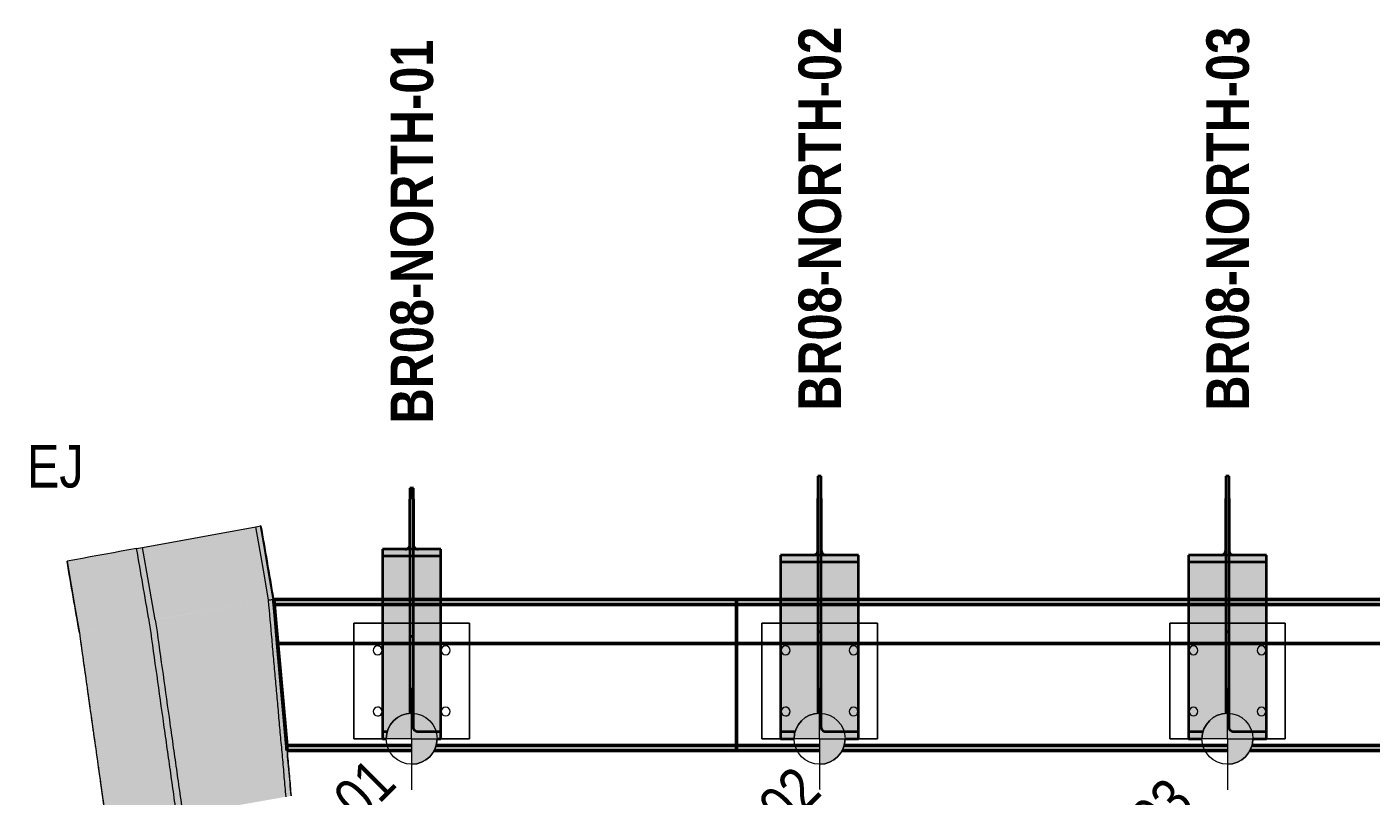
# Model space of a CAD drawing. Header units: metres. Extents: x 4 to 45, y -1 to 1222.
# Drawn here: x 8.365 to 12.319, y 1211.94 to 1214.203 of the extents above; entities that cross this region are included whole.
import ezdxf

# ---------------------------------------------------------------- set-up
doc = ezdxf.new("R2010")
doc.units = ezdxf.units.M
for name, color, linetype, lineweight in [('A-ANNO-NOTE', 7, 'Continuous', 9), ('A-FLOR', 7, 'Continuous', 50), ('A-GENM', 7, 'Continuous', 35), ('A-GENM-IDEN', 7, 'Continuous', 18), ('A-WALL', 7, 'Continuous', 50), ('G-ANNO-TEXT', 7, 'Continuous', 9), ('S-FNDN-IDEN', 7, 'Continuous', 18), ('S-FSTN', 7, 'Continuous', 18)]:
    doc.layers.add(name, color=color, linetype=linetype, lineweight=lineweight)
doc.styles.add('Arial Narrow_4', font='ARIALN.TTF', dxfattribs={"height": 0.125})
doc.styles.add('Arial Narrow_B_1', font='ARIALNB.TTF', dxfattribs={"height": 0.125})

# ---------------------------------------------------------------- blocks, each defined once
blk = doc.blocks.new('North_Wall - North_Wall-6845343-DRG-2873221 - NORTHERN SCREEN POST - PLAN')
at = {"layer": 'A-WALL'}
for p, q in [((200.8685, 1234.7241), (233.8422, 1237.6089)), ((233.8422, 1237.6088), (200.8685, 1234.724)), ((233.846, 1237.5942), (200.8698, 1234.7091)), ((233.8757, 1237.4813), (200.8798, 1234.5945)), ((233.8757, 1237.4812), (200.8798, 1234.5945)), ((199.5125, 1234.6054), (200.8685, 1234.7241)), ((199.5125, 1234.6054), (200.8685, 1234.724)), ((200.8685, 1234.7241), (200.8685, 1234.724)), ((200.8685, 1234.7241), (200.8698, 1234.7091)), ((200.8685, 1234.724), (200.8685, 1234.7241)), ((200.8685, 1234.7241), (200.8698, 1234.7091)), ((200.8685, 1234.724), (200.8798, 1234.5945)), ((200.8798, 1234.5945), (200.8685, 1234.724)), ((200.8698, 1234.7091), (199.5151, 1234.5906)), ((200.8698, 1234.7091), (200.906, 1234.2957)), ((200.8698, 1234.7091), (200.906, 1234.2957)), ((199.5353, 1234.4769), (199.5125, 1234.6054)), ((199.5125, 1234.6054), (199.5125, 1234.6054)), ((199.5151, 1234.5906), (199.5881, 1234.1804)), ((200.8798, 1234.5945), (199.5353, 1234.4769)), ((200.8798, 1234.5945), (199.5353, 1234.4769)), ((200.8798, 1234.5945), (200.8798, 1234.5945)), ((200.8798, 1234.5945), (200.9073, 1234.2807)), ((200.8798, 1234.5945), (200.8798, 1234.5945)), ((200.9073, 1234.2807), (200.8798, 1234.5945)), ((202.4171, 1234.4279), (203.5404, 1234.5262)), ((203.5417, 1234.5112), (202.4124, 1234.4124)), ((203.5417, 1234.5113), (202.4125, 1234.4125)), ((199.5353, 1234.4769), (199.5353, 1234.4769)), ((199.5907, 1234.1655), (199.5353, 1234.4769)), ((202.3464, 1234.4067), (201.2171, 1234.3079)), ((202.3464, 1234.4066), (201.2171, 1234.3078)), ((201.2217, 1234.3233), (202.3451, 1234.4216)), ((200.906, 1234.2957), (200.0263, 1234.2187)), ((200.906, 1234.2957), (201.1497, 1234.317)), ((200.906, 1234.2957), (200.9073, 1234.2808)), ((201.151, 1234.3021), (200.9073, 1234.2808)), ((201.151, 1234.302), (200.9073, 1234.2807)), ((200.9073, 1234.2808), (200.0217, 1234.2033)), ((200.9073, 1234.2807), (200.0217, 1234.2032)), ((200.9073, 1234.2807), (200.9073, 1234.2808)), ((200.9073, 1234.2808), (200.9073, 1234.2807)), ((199.9543, 1234.2124), (199.5881, 1234.1804)), ((199.9556, 1234.1975), (199.5907, 1234.1656)), ((199.9556, 1234.1974), (199.5907, 1234.1655)), ((199.5907, 1234.1656), (199.5907, 1234.1655))]:
    blk.add_line(p, q, dxfattribs=at)
at = {"layer": 'A-WALL', "flags": 128}
for points in [[(199.5125, 1234.6054), (199.5138, 1234.598), (199.5151, 1234.5906)], [(200.906, 1234.2957), (200.9066, 1234.2882), (200.9073, 1234.2808)], [(199.5881, 1234.1804), (199.5894, 1234.173), (199.5907, 1234.1656)]]:
    blk.add_lwpolyline(points, dxfattribs=at)
blk = doc.blocks.new('BR08_GEN_POST_0 - 610UB_BASE-8745540-DRG-2873221 - NORTHERN SCREEN POST - PLAN')
at = {"layer": 'A-GENM', "true_color": 0xc0c0c0}
for points in [[(0.005, 0.7066), (0.005, 0.7721), (-0.005, 0.7721), (-0.005, 0.7066)], [(0.019, 0.5402), (0.0159, 0.5406), (0.0129, 0.5416), (0.0103, 0.5432), (0.0081, 0.5453), (0.0064, 0.5478), (0.0054, 0.5506), (0.005, 0.5536), (0.005, 0.7066), (-0.005, 0.7066), (-0.0054, 0.5506), (-0.0064, 0.5478), (-0.0081, 0.5453), (-0.0103, 0.5432), (-0.0129, 0.5416), (-0.0159, 0.5406), (-0.019, 0.5402)], [(0.1145, 0.5209), (0.1145, 0.5402), (-0.1145, 0.5402), (-0.1145, 0.5209), (-0.0827, 0.5209)], [(0.1145, 0), (0.1145, 0.5209), (-0.1145, 0.5209), (-0.1145, 0), (-0.075, 0), (-0.0746, 0.0082), (-0.0732, 0.0163), (-0.071, 0.0242), (-0.0679, 0.0318), (-0.064, 0.0391), (-0.0594, 0.0458), (-0.054, 0.0521), (-0.048, 0.0576), (-0.0414, 0.0625), (-0.0343, 0.0667), (-0.0268, 0.0701), (-0.019, 0.0726), (-0.0107, 0.0742), (-0.0027, 0.075), (0, 0.0746), (0, 0), (0.075, 0)]]:
    blk.add_hatch(color=9, dxfattribs=at).paths.add_polyline_path(points)
at = {"layer": 'A-GENM'}
for p, q in [((0.005, 0.7724), (-0.005, 0.7724)), ((-0.005, 0.7724), (-0.005, 0.7066)), ((-0.005, 0.771), (-0.005, 0.3148)), ((0.005, 0.7066), (0.005, 0.7724)), ((0.005, 0.3148), (0.005, 0.771)), ((-0.005, 0.5536), (-0.005, 0.7066)), ((0.005, 0.7066), (0.005, 0.5536)), ((-0.019, 0.5402), (-0.1145, 0.5402)), ((-0.1145, 0.5402), (-0.1145, 0.5209)), ((-0.1145, 0.5402), (-0.1145, 0.0199)), ((-0.1145, 0.5209), (0.1145, 0.5209)), ((-0.1145, 0.5209), (-0.1145, 0)), ((0.019, 0.5402), (-0.019, 0.5402)), ((0.1145, 0.5402), (0.019, 0.5402)), ((0.1145, 0.5209), (0.1145, 0.5402)), ((0.1145, 0.0199), (0.1145, 0.5402)), ((0.1145, 0), (0.1145, 0.5209)), ((-0.005, 0.3148), (-0.005, 0.0748)), ((0.005, 0.3148), (-0.005, 0.3148)), ((0.005, 0.0341), (0.005, 0.3148)), ((-0.1145, 0.0199), (-0.1145, 0)), ((-0.0723, 0.0199), (-0.1145, 0.0199)), ((-0.1145, 0), (-0.075, 0)), ((0.1145, 0.0199), (0.019, 0.0199)), ((0.075, 0), (0.1145, 0)), ((0.1145, 0), (0.1145, 0.0199))]:
    blk.add_line(p, q, dxfattribs=at)
at = {"layer": 'A-GENM', "flags": 128}
for points in [[(-0.019, 0.5402), (-0.0159, 0.5406), (-0.0129, 0.5416), (-0.0103, 0.5432), (-0.0081, 0.5453), (-0.0064, 0.5478), (-0.0054, 0.5506), (-0.005, 0.5536)], [(0.005, 0.5536), (0.0054, 0.5506), (0.0064, 0.5478), (0.0081, 0.5453), (0.0103, 0.5432), (0.0129, 0.5416), (0.0159, 0.5406), (0.019, 0.5402)], [(0.019, 0.0199), (0.0159, 0.0203), (0.0129, 0.0213), (0.0103, 0.023), (0.0081, 0.0253), (0.0064, 0.028), (0.0054, 0.031), (0.005, 0.0341)]]:
    blk.add_lwpolyline(points, dxfattribs=at)
blk = doc.blocks.new('BR08_GEN_POST_0 - 610UB_BASE-V12-DRG-2873221 - NORTHERN SCREEN POST - PLAN')
at = {"layer": 'A-GENM', "true_color": 0xc0c0c0}
for points in [[(0.005, 0.7066), (0.005, 0.7721), (-0.005, 0.7721), (-0.005, 0.7066)], [(0.019, 0.5402), (0.0159, 0.5406), (0.0129, 0.5416), (0.0103, 0.5432), (0.0081, 0.5453), (0.0064, 0.5478), (0.0054, 0.5506), (0.005, 0.5536), (0.005, 0.7066), (-0.005, 0.7066), (-0.0054, 0.5506), (-0.0064, 0.5478), (-0.0081, 0.5453), (-0.0103, 0.5432), (-0.0129, 0.5416), (-0.0159, 0.5406), (-0.019, 0.5402)], [(0.1145, 0.5209), (0.1145, 0.5402), (-0.1145, 0.5402), (-0.1145, 0.5209)], [(0.1145, 0), (0.1145, 0.5209), (-0.1145, 0.5209), (-0.1145, 0), (-0.075, 0), (-0.0746, 0.0082), (-0.0732, 0.0163), (-0.071, 0.0242), (-0.0679, 0.0318), (-0.064, 0.0391), (-0.0594, 0.0458), (-0.054, 0.0521), (-0.048, 0.0576), (-0.0414, 0.0625), (-0.0343, 0.0667), (-0.0268, 0.0701), (-0.019, 0.0726), (-0.0109, 0.0742), (-0.0027, 0.075), (0, 0.0746), (0, 0), (0.075, 0)]]:
    blk.add_hatch(color=9, dxfattribs=at).paths.add_polyline_path(points)
at = {"layer": 'A-GENM'}
for p, q in [((0.005, 0.7724), (-0.005, 0.7724)), ((-0.005, 0.7724), (-0.005, 0.7066)), ((-0.005, 0.771), (-0.005, 0.3148)), ((0.005, 0.7066), (0.005, 0.7724)), ((0.005, 0.3148), (0.005, 0.771)), ((-0.005, 0.5536), (-0.005, 0.7066)), ((0.005, 0.7066), (0.005, 0.5536)), ((-0.019, 0.5402), (-0.1145, 0.5402)), ((-0.1145, 0.5402), (-0.1145, 0.5209)), ((-0.1145, 0.5402), (-0.1145, 0.0199)), ((-0.1145, 0.5209), (0.1145, 0.5209)), ((-0.1145, 0.5209), (-0.1145, 0)), ((0.019, 0.5402), (-0.019, 0.5402)), ((0.1145, 0.5402), (0.019, 0.5402)), ((0.1145, 0.5209), (0.1145, 0.5402)), ((0.1145, 0.0199), (0.1145, 0.5402)), ((0.1145, 0), (0.1145, 0.5209)), ((-0.005, 0.3148), (-0.005, 0.0748)), ((0.005, 0.3148), (-0.005, 0.3148)), ((0.005, 0.0341), (0.005, 0.3148)), ((-0.1145, 0.0199), (-0.1145, 0)), ((-0.0723, 0.0199), (-0.1145, 0.0199)), ((-0.1145, 0), (-0.075, 0)), ((0.1145, 0.0199), (0.019, 0.0199)), ((0.075, 0), (0.1145, 0)), ((0.1145, 0), (0.1145, 0.0199))]:
    blk.add_line(p, q, dxfattribs=at)
at = {"layer": 'A-GENM', "flags": 128}
for points in [[(-0.019, 0.5402), (-0.0159, 0.5406), (-0.0129, 0.5416), (-0.0103, 0.5432), (-0.0081, 0.5453), (-0.0064, 0.5478), (-0.0054, 0.5506), (-0.005, 0.5536)], [(0.005, 0.5536), (0.0054, 0.5506), (0.0064, 0.5478), (0.0081, 0.5453), (0.0103, 0.5432), (0.0129, 0.5416), (0.0159, 0.5406), (0.019, 0.5402)], [(0.019, 0.0199), (0.0159, 0.0203), (0.0129, 0.0213), (0.0103, 0.023), (0.0081, 0.0253), (0.0064, 0.028), (0.0054, 0.031), (0.005, 0.0341)]]:
    blk.add_lwpolyline(points, dxfattribs=at)
blk = doc.blocks.new('BR08_GEN_POST_0 - 360UB_BASE-TRANS-8745827-DRG-2873221 - NORTHERN SCREEN POST - PLAN')
at = {"layer": 'A-GENM', "true_color": 0xc0c0c0}
for points in [[(0.005, 0.7047), (0.005, 0.7374), (-0.005, 0.7374), (-0.005, 0.7047)], [(0.019, 0.5576), (0.0159, 0.5579), (0.0129, 0.5589), (0.0103, 0.5604), (0.0081, 0.5624), (0.0064, 0.5649), (0.0054, 0.5676), (0.005, 0.5704), (0.005, 0.7047), (-0.005, 0.7047), (-0.0054, 0.5676), (-0.0064, 0.5649), (-0.0081, 0.5624), (-0.0103, 0.5604), (-0.0129, 0.5589), (-0.0159, 0.5579), (-0.019, 0.5576)], [(0.086, 0.5383), (0.086, 0.5576), (-0.086, 0.5576), (-0.086, 0.5383), (-0.034, 0.5383)], [(0.086, 0), (0.086, 0.5383), (-0.086, 0.5383), (-0.086, 0), (-0.075, 0), (-0.0746, 0.0082), (-0.0732, 0.0163), (-0.071, 0.0242), (-0.0679, 0.0318), (-0.064, 0.0391), (-0.0594, 0.0458), (-0.054, 0.0521), (-0.048, 0.0576), (-0.0414, 0.0625), (-0.034, 0.0669), (-0.0268, 0.0701), (-0.019, 0.0726), (-0.0109, 0.0742), (-0.0027, 0.0749), (0, 0.0746), (0, 0), (0.075, 0)]]:
    blk.add_hatch(color=9, dxfattribs=at).paths.add_polyline_path(points)
at = {"layer": 'A-GENM'}
for p, q in [((0.005, 0.7376), (-0.005, 0.7376)), ((-0.005, 0.7376), (-0.005, 0.7047)), ((-0.005, 0.7368), (-0.005, 0.3006)), ((0.005, 0.7047), (0.005, 0.7376)), ((0.005, 0.3006), (0.005, 0.7368)), ((-0.005, 0.5704), (-0.005, 0.7047)), ((0.005, 0.7047), (0.005, 0.5704)), ((-0.019, 0.5576), (-0.086, 0.5576)), ((-0.086, 0.5576), (-0.086, 0.5383)), ((-0.086, 0.5576), (-0.086, 0.0199)), ((0.019, 0.5576), (-0.019, 0.5576)), ((0.086, 0.5576), (0.019, 0.5576)), ((0.086, 0.5383), (0.086, 0.5576)), ((0.086, 0.0199), (0.086, 0.5576)), ((-0.086, 0.5383), (0.086, 0.5383)), ((-0.086, 0.5383), (-0.086, 0)), ((0.086, 0), (0.086, 0.5383)), ((-0.005, 0.3006), (-0.005, 0.0748)), ((0.005, 0.3006), (-0.005, 0.3006)), ((0.005, 0.0341), (0.005, 0.3006)), ((-0.086, 0.0199), (-0.086, 0)), ((-0.0723, 0.0199), (-0.086, 0.0199)), ((-0.086, 0), (-0.075, 0)), ((0.086, 0.0199), (0.019, 0.0199)), ((0.075, 0), (0.086, 0)), ((0.086, 0), (0.086, 0.0199))]:
    blk.add_line(p, q, dxfattribs=at)
at = {"layer": 'A-GENM', "flags": 128}
for points in [[(-0.019, 0.5576), (-0.0159, 0.5579), (-0.0129, 0.5589), (-0.0103, 0.5604), (-0.0081, 0.5624), (-0.0064, 0.5649), (-0.0054, 0.5676), (-0.005, 0.5704)], [(0.005, 0.5704), (0.0054, 0.5676), (0.0064, 0.5649), (0.0081, 0.5624), (0.0103, 0.5604), (0.0129, 0.5589), (0.0159, 0.5579), (0.019, 0.5576)], [(0.019, 0.0199), (0.0159, 0.0203), (0.0129, 0.0213), (0.0103, 0.023), (0.0081, 0.0253), (0.0064, 0.028), (0.0054, 0.031), (0.005, 0.0341)]]:
    blk.add_lwpolyline(points, dxfattribs=at)
blk = doc.blocks.new('Canopy Post Column Base Plate-4 Hole - 25mm-V18-DRG-2873221 - NORTHERN SCREEN POST - PLAN')
at = {"layer": 'S-FSTN'}
for p, q in [((0.17, 0.17), (-0.17, 0.17)), ((-0.17, 0.17), (-0.17, 0.075)), ((-0.17, 0.075), (-0.17, 0.17)), ((-0.17, 0.17), (0.17, 0.17)), ((0.17, -0.17), (0.17, 0.17)), ((0.17, 0.17), (0.17, -0.17)), ((-0.17, -0.075), (-0.17, -0.17)), ((-0.17, -0.17), (-0.17, -0.075)), ((-0.17, -0.17), (0.17, -0.17)), ((0.17, -0.17), (-0.17, -0.17))]:
    blk.add_line(p, q, dxfattribs=at)
for centre, start, end in [((-0.09, 0.1), 0, 180), ((-0.09, 0.1), 0, 180), ((-0.09, 0.1), 180, 360), ((-0.09, 0.1), 180, 360), ((0.09, 0.1), 0, 180), ((0.09, 0.1), 0, 180), ((0.09, 0.1), 180, 360), ((0.09, 0.1), 180, 360), ((-0.09, -0.1), 0, 180), ((-0.09, -0.1), 360, 180), ((-0.09, -0.1), 180, 360), ((-0.09, -0.1), 180, 360), ((0.09, -0.1), 0, 180), ((0.09, -0.1), 360, 180), ((0.09, -0.1), 180, 360), ((0.09, -0.1), 180, 360)]:
    blk.add_arc(centre, 0.013, start, end, dxfattribs=at)
blk = doc.blocks.new('Canopy Post Column Base Plate-4 Hole - 25mm-8762852-DRG-2873221 - NORTHERN SCREEN POST - PLAN')
at = {"layer": 'S-FSTN'}
for p, q in [((0.17, 0.17), (-0.17, 0.17)), ((-0.17, 0.17), (-0.17, -0.17)), ((-0.17, -0.17), (-0.17, 0.17)), ((-0.17, 0.17), (0.17, 0.17)), ((0.17, 0.075), (0.17, 0.17)), ((0.17, 0.17), (0.17, 0.075)), ((0.17, -0.17), (0.17, -0.075)), ((0.17, -0.075), (0.17, -0.17)), ((-0.17, -0.17), (0.17, -0.17)), ((0.17, -0.17), (-0.17, -0.17))]:
    blk.add_line(p, q, dxfattribs=at)
for centre, start, end in [((-0.09, 0.1), 0, 180), ((-0.09, 0.1), 0, 180), ((-0.09, 0.1), 180, 360), ((-0.09, 0.1), 180, 360), ((0.09, 0.1), 0, 180), ((0.09, 0.1), 0, 180), ((0.09, 0.1), 180, 360), ((0.09, 0.1), 180, 360), ((-0.09, -0.1), 0, 180), ((-0.09, -0.1), 360, 180), ((-0.09, -0.1), 180, 360), ((-0.09, -0.1), 180, 360), ((0.09, -0.1), 0, 180), ((0.09, -0.1), 360, 180), ((0.09, -0.1), 180, 360), ((0.09, -0.1), 180, 360)]:
    blk.add_arc(centre, 0.013, start, end, dxfattribs=at)

msp = doc.modelspace()

# ---------------------------------------------------------------- hatches: boundary and pattern name
at = {"layer": 'A-ANNO-NOTE', "lineweight": 5, "true_color": 0x808080}
for points in [[(9.4968, 1212.1087), (9.4968, 1212.1837), (9.4886, 1212.1832), (9.4805, 1212.1819), (9.4726, 1212.1796), (9.4629, 1212.1755), (9.4578, 1212.1727), (9.451, 1212.168), (9.4448, 1212.1627), (9.4392, 1212.1566), (9.4343, 1212.15), (9.4301, 1212.143), (9.4268, 1212.1355), (9.4243, 1212.1276), (9.4226, 1212.1196), (9.4219, 1212.1114), (9.4218, 1212.1087), (9.4629, 1212.1087)], [(10.6968, 1212.1087), (10.6968, 1212.1837), (10.686, 1212.1829), (10.6805, 1212.1819), (10.6726, 1212.1796), (10.6649, 1212.1766), (10.6577, 1212.1727), (10.6509, 1212.168), (10.6447, 1212.1627), (10.6391, 1212.1566), (10.6342, 1212.15), (10.6301, 1212.143), (10.6267, 1212.1355), (10.6242, 1212.1276), (10.6226, 1212.1196), (10.6218, 1212.1114), (10.6218, 1212.1087), (10.686, 1212.1087)], [(11.8217, 1212.1087), (11.8967, 1212.1087), (11.8967, 1212.1837), (11.8885, 1212.1832), (11.8804, 1212.1819), (11.8725, 1212.1796), (11.8649, 1212.1766), (11.8576, 1212.1727), (11.8509, 1212.168), (11.8447, 1212.1627), (11.8391, 1212.1566), (11.8342, 1212.15), (11.83, 1212.143), (11.8267, 1212.1355), (11.8242, 1212.1276), (11.8225, 1212.1196), (11.8218, 1212.1114)], [(9.4968, 1212.0337), (9.505, 1212.0341), (9.5131, 1212.0355), (9.5211, 1212.0377), (9.5287, 1212.0408), (9.5359, 1212.0446), (9.5427, 1212.0493), (9.5489, 1212.0547), (9.5545, 1212.0607), (9.5594, 1212.0673), (9.5635, 1212.0744), (9.5669, 1212.0819), (9.5694, 1212.0897), (9.571, 1212.0977), (9.5718, 1212.1059), (9.5718, 1212.1087), (9.4968, 1212.1087), (9.4968, 1212.0876)], [(10.6968, 1212.0337), (10.705, 1212.0341), (10.7131, 1212.0355), (10.721, 1212.0377), (10.7286, 1212.0408), (10.7358, 1212.0446), (10.7426, 1212.0493), (10.7488, 1212.0547), (10.7544, 1212.0607), (10.7593, 1212.0673), (10.7635, 1212.0744), (10.7668, 1212.0819), (10.7693, 1212.0897), (10.771, 1212.0977), (10.7717, 1212.1059), (10.7718, 1212.1087), (10.6968, 1212.1087), (10.6968, 1212.0876)], [(11.8967, 1212.0337), (11.9049, 1212.0341), (11.913, 1212.0355), (11.9209, 1212.0377), (11.9286, 1212.0408), (11.9358, 1212.0446), (11.9426, 1212.0493), (11.9488, 1212.0547), (11.9544, 1212.0607), (11.9593, 1212.0673), (11.9634, 1212.0744), (11.9668, 1212.0819), (11.9693, 1212.0897), (11.9709, 1212.0977), (11.9717, 1212.1059), (11.9717, 1212.1087), (11.8967, 1212.1087), (11.8967, 1212.0876)]]:
    msp.add_hatch(color=8, dxfattribs=at).paths.add_polyline_path(points)
at = {"layer": 'A-FLOR', "true_color": 0xe1e1e1}
for points in [[(8.7422, 1212.4587), (9.0761, 1212.5162), (9.0389, 1212.7325), (8.7055, 1212.6717), (8.7238, 1212.5652)], [(9.0761, 1212.5162), (9.0909, 1212.5187), (9.0536, 1212.7352), (9.0389, 1212.7325), (9.0637, 1212.5883)], [(8.5193, 1212.4204), (8.7245, 1212.4556), (8.6878, 1212.6685), (8.483, 1212.6311), (8.5058, 1212.4989)], [(8.7245, 1212.4556), (8.7422, 1212.4587), (8.7055, 1212.6717), (8.6878, 1212.6685), (8.7239, 1212.4586)], [(8.8236, 1211.8844), (9.1274, 1211.938), (9.0758, 1212.5161), (8.7428, 1212.4586), (8.814, 1211.953)], [(9.1274, 1211.938), (9.1421, 1211.9406), (9.0906, 1212.5186), (9.0758, 1212.5161), (9.1251, 1211.9639)], [(8.6002, 1211.845), (8.8059, 1211.8813), (8.725, 1212.4557), (8.5193, 1212.4203), (8.5995, 1211.8502)], [(8.8059, 1211.8813), (8.8236, 1211.8844), (8.7427, 1212.4588), (8.725, 1212.4556), (8.8056, 1211.8828)]]:
    msp.add_hatch(color=254, dxfattribs=at).paths.add_polyline_path(points)
h = msp.add_hatch(color=254, dxfattribs=at)
h.paths.add_polyline_path([(9.1421, 1211.9406), (9.1421, 1211.9409), (9.1421, 1211.9406)])
h.paths.add_polyline_path([(9.1422, 1211.9406), (9.1424, 1211.9406), (9.1422, 1211.9409)])

# ---------------------------------------------------------------- linework, layer by layer
at = {"layer": 'A-ANNO-NOTE', "color": 8, "lineweight": 18, "true_color": 0x808080}
for p, q in [((9.4968, 1212.1087), (9.4968, 1212.2587)), ((10.6968, 1212.1087), (10.6968, 1212.2587)), ((11.8967, 1212.1087), (11.8967, 1212.2587)), ((9.4968, 1212.1087), (9.3468, 1212.1087)), ((9.4968, 1212.1087), (9.4968, 1211.9587)), ((9.4968, 1212.1087), (9.6468, 1212.1087)), ((10.6968, 1212.1087), (10.5468, 1212.1087)), ((10.6968, 1212.1087), (10.6968, 1211.9587)), ((10.6968, 1212.1087), (10.8468, 1212.1087)), ((11.8967, 1212.1087), (11.7467, 1212.1087)), ((11.8967, 1212.1087), (11.8967, 1211.9587)), ((11.8967, 1212.1087), (12.0467, 1212.1087))]:
    msp.add_line(p, q, dxfattribs=at)
for centre in [(9.4968, 1212.1087), (10.6968, 1212.1087), (11.8967, 1212.1087)]:
    msp.add_circle(centre, 0.075, dxfattribs=at)
for centre, start, end in [((9.4968, 1212.1087), 90, 180), ((10.6968, 1212.1087), 90, 180), ((11.8967, 1212.1087), 90, 180), ((9.4968, 1212.1087), 270, 360), ((10.6968, 1212.1087), 270, 360), ((11.8967, 1212.1087), 270, 0)]:
    msp.add_arc(centre, 0.075, start, end, dxfattribs=at)
at = {"layer": 'A-FLOR', "color": 252, "lineweight": 18, "true_color": 0x888888}
for p, q in [((8.7055, 1212.6717), (9.0389, 1212.7325)), ((9.0389, 1212.7325), (9.0536, 1212.7352)), ((8.6878, 1212.6685), (8.7055, 1212.6717)), ((9.0758, 1212.5161), (9.0906, 1212.5186)), ((9.0909, 1212.5187), (9.0761, 1212.5162)), ((9.0919, 1212.5061), (9.0919, 1212.5061))]:
    msp.add_line(p, q, dxfattribs=at)
at = {"layer": 'A-FLOR', "color": 252, "lineweight": 18, "true_color": 0x888888, "flags": 128}
for points in [[(9.0761, 1212.5162), (9.0637, 1212.5883), (9.0513, 1212.6604), (9.0389, 1212.7325)], [(9.0536, 1212.7352), (9.0528, 1212.735), (9.0519, 1212.7349)], [(9.0897, 1212.5185), (9.0771, 1212.5906), (9.0645, 1212.6628), (9.0519, 1212.7349)], [(8.6878, 1212.6685), (8.6651, 1212.6643), (8.6423, 1212.6602), (8.6196, 1212.656), (8.5968, 1212.6519), (8.5741, 1212.6477), (8.5513, 1212.6436), (8.5285, 1212.6394), (8.5058, 1212.6353), (8.483, 1212.6311)], [(8.7422, 1212.4587), (8.7238, 1212.5652), (8.7055, 1212.6717)], [(8.483, 1212.6311), (8.4951, 1212.5609), (8.5072, 1212.4906), (8.5193, 1212.4204)], [(9.0908, 1212.5187), (9.0903, 1212.5186), (9.0897, 1212.5185)], [(9.0897, 1212.5185), (9.0903, 1212.5186), (9.0909, 1212.5187)], [(9.0905, 1212.5139), (9.0901, 1212.5162), (9.0897, 1212.5185)], [(9.0905, 1212.5139), (9.0909, 1212.514), (9.0912, 1212.5141)], [(9.0908, 1212.5187), (9.0908, 1212.5187), (9.0907, 1212.5187), (9.0907, 1212.5187), (9.0907, 1212.5187), (9.0907, 1212.5187), (9.0906, 1212.5187), (9.0906, 1212.5186), (9.0906, 1212.5186), (9.0906, 1212.5186)], [(9.0912, 1212.5141), (9.091, 1212.5164), (9.0908, 1212.5187)], [(9.0919, 1212.5061), (9.0915, 1212.5101), (9.0912, 1212.5141)], [(9.1041, 1212.3687), (9.098, 1212.4374), (9.0919, 1212.5061)], [(8.5193, 1212.4203), (8.5193, 1212.4203), (8.5193, 1212.4203), (8.5193, 1212.4203), (8.5193, 1212.4203)], [(8.5193, 1212.4203), (8.5229, 1212.3945), (8.5265, 1212.3687)], [(9.1078, 1212.3275), (9.1059, 1212.3481), (9.1041, 1212.3687)], [(9.1421, 1211.9406), (9.1422, 1211.9406), (9.1422, 1211.9406), (9.1422, 1211.9406), (9.1423, 1211.9406), (9.1423, 1211.9406), (9.1423, 1211.9406), (9.1423, 1211.9406), (9.1424, 1211.9406)]]:
    msp.add_lwpolyline(points, dxfattribs=at)
at = {"layer": 'A-FLOR', "color": 252, "lineweight": 18, "true_color": 0x888888}
for points, knots in [([(9.0536, 1212.7352), (9.0596, 1212.7004), (9.072, 1212.6287), (9.0844, 1212.5565), (9.0908, 1212.5192), (9.0909, 1212.5187)], [0.00174351, 0.00174351, 0.00174351, 0.00174351, 0.0317345, 0.063469, 0.06389071, 0.06389071, 0.06389071, 0.06389071]), ([(9.0909, 1212.5187), (9.0846, 1212.5552), (9.0722, 1212.6274), (9.0598, 1212.6996), (9.0536, 1212.7352)], [-0.06315906, -0.06315906, -0.06315906, -0.06315906, -0.0317345, -0.00101045, -0.00101045, -0.00101045, -0.00101045]), ([(8.7245, 1212.4556), (8.7244, 1212.4561), (8.7122, 1212.5271), (8.7, 1212.598), (8.6878, 1212.6685)], [-0.06389148, -0.06389148, -0.06389148, -0.06389148, -0.063469, -0.00278123, -0.00278123, -0.00278123, -0.00278123]), ([(9.1274, 1211.938), (9.1257, 1211.957), (9.1223, 1211.9961), (9.1171, 1212.0544), (9.1118, 1212.1127), (9.1066, 1212.1705), (9.1014, 1212.2279), (9.0963, 1212.2854), (9.0912, 1212.343), (9.0843, 1212.4199), (9.0792, 1212.4776), (9.0758, 1212.5161)], [0, 0, 0, 0, 0.1, 0.2, 0.3, 0.4, 0.5, 0.6, 0.7, 0.8, 1, 1, 1, 1]), ([(9.0906, 1212.5186), (9.094, 1212.4801), (9.0991, 1212.4224), (9.106, 1212.3456), (9.1111, 1212.288), (9.1162, 1212.2305), (9.1213, 1212.1731), (9.1266, 1212.1153), (9.131, 1212.0667), (9.1344, 1212.0278), (9.1379, 1211.989), (9.1405, 1211.9596), (9.1421, 1211.9406)], [0, 0, 0, 0, 0.2, 0.3, 0.4, 0.5, 0.6, 0.7, 0.8, 0.85, 0.9, 1, 1, 1, 1]), ([(8.5193, 1212.4203), (8.526, 1212.3724), (8.5395, 1212.2765), (8.5597, 1212.1326), (8.5767, 1212.0128), (8.5902, 1211.9169), (8.5969, 1211.869), (8.6002, 1211.845)], [0, 0, 0, 0, 0.25, 0.5, 0.75, 0.875, 1, 1, 1, 1]), ([(8.8059, 1211.8813), (8.8025, 1211.9051), (8.7959, 1211.9533), (8.7857, 1212.0253), (8.7755, 1212.0972), (8.762, 1212.1927), (8.7452, 1212.3122), (8.7318, 1212.4079), (8.725, 1212.4557)], [-1, -1, -1, -1, -0.875, -0.75, -0.625, -0.5, -0.25, 0, 0, 0, 0]), ([(8.7427, 1212.4588), (8.7495, 1212.4109), (8.7629, 1212.3153), (8.7797, 1212.1958), (8.7932, 1212.1004), (8.8034, 1212.0284), (8.8136, 1211.9564), (8.8203, 1211.9082), (8.8236, 1211.8844)], [0, 0, 0, 0, 0.25, 0.5, 0.625, 0.75, 0.875, 1, 1, 1, 1])]:
    msp.add_open_spline(points, degree=3, knots=knots, dxfattribs=at)
for points in [[(8.5193, 1212.4204), (8.5072, 1212.4906), (8.4951, 1212.5609), (8.483, 1212.6311)], [(8.5265, 1212.3687), (8.53, 1212.3438), (8.537, 1212.2939), (8.5476, 1212.2191), (8.5581, 1212.1443), (8.5687, 1212.0695), (8.5793, 1211.9947), (8.5898, 1211.9198), (8.5968, 1211.8699), (8.6002, 1211.845)], [(9.1424, 1211.9406), (9.1401, 1211.9664), (9.1356, 1212.018), (9.1286, 1212.0954), (9.1216, 1212.1727), (9.1147, 1212.2501), (9.1101, 1212.3017), (9.1078, 1212.3275)]]:
    msp.add_open_spline(points, degree=3, dxfattribs=at)

# ---------------------------------------------------------------- block references
at = {"layer": 'A-GENM'}
for name, p in [('BR08_GEN_POST_0 - 610UB_BASE-8745540-DRG-2873221 - NORTHERN SCREEN POST - PLAN', (10.6968, 1212.1087)), ('BR08_GEN_POST_0 - 610UB_BASE-V12-DRG-2873221 - NORTHERN SCREEN POST - PLAN', (11.8967, 1212.1087)), ('BR08_GEN_POST_0 - 360UB_BASE-TRANS-8745827-DRG-2873221 - NORTHERN SCREEN POST - PLAN', (9.4968, 1212.1087))]:
    msp.add_blockref(name, p, dxfattribs=at)
at = {"layer": 'A-WALL', "rotation": 355.0000000000001}
msp.add_blockref('North_Wall - North_Wall-6845343-DRG-2873221 - NORTHERN SCREEN POST - PLAN', (-297.2653, 0), dxfattribs=at)
at = {"layer": 'S-FSTN'}
for name, p, rotation in [('Canopy Post Column Base Plate-4 Hole - 25mm-8762852-DRG-2873221 - NORTHERN SCREEN POST - PLAN', (9.4968, 1212.2787), 269.9999998949381), ('Canopy Post Column Base Plate-4 Hole - 25mm-8762852-DRG-2873221 - NORTHERN SCREEN POST - PLAN', (10.6968, 1212.2787), 269.9999998949049), ('Canopy Post Column Base Plate-4 Hole - 25mm-V18-DRG-2873221 - NORTHERN SCREEN POST - PLAN', (11.8967, 1212.2787), 89.99999989490513)]:
    msp.add_blockref(name, p, dxfattribs=dict(at, rotation=rotation))

# ---------------------------------------------------------------- texts
at = {"layer": 'G-ANNO-TEXT', "insert": (8.365, 1212.9728), "char_height": 0.125, "attachment_point": 1, "style": 'Arial Narrow_4', "bg_fill": 3, "box_fill_scale": 1, "bg_fill_color": 256, "bg_fill_transparency": 0}
msp.add_mtext('EJ', dxfattribs=at)

# ---------------------------------------------------------------- next in the draw order: texts
at = {"layer": 'A-GENM-IDEN', "lineweight": 9, "char_height": 0.125, "attachment_point": 1, "rotation": 90, "style": 'Arial Narrow_B_1', "bg_fill": 3, "box_fill_scale": 1, "bg_fill_color": 256, "bg_fill_true_color": 13158600, "bg_fill_transparency": 0}
for s, insert in [('BR08-NORTH-02', (10.6347, 1213.0738)), ('BR08-NORTH-03', (11.8347, 1213.0738)), ('BR08-NORTH-01', (9.4348, 1213.0364))]:
    msp.add_mtext(s, dxfattribs=dict(at, insert=insert))
at = {"layer": 'S-FNDN-IDEN', "lineweight": 9, "char_height": 0.125, "attachment_point": 1, "rotation": 45, "style": 'Arial Narrow_4', "bg_fill": 3, "box_fill_scale": 1, "bg_fill_color": 256, "bg_fill_true_color": 13158600, "bg_fill_transparency": 0}
for s, insert in [('SOP-BP-01', (8.8404, 1211.5303)), ('SOP-BP-02', (10.0907, 1211.5066)), ('SOP-BP-03', (11.186, 1211.4734))]:
    msp.add_mtext(s, dxfattribs=dict(at, insert=insert))

doc.saveas('drawing.dxf')
